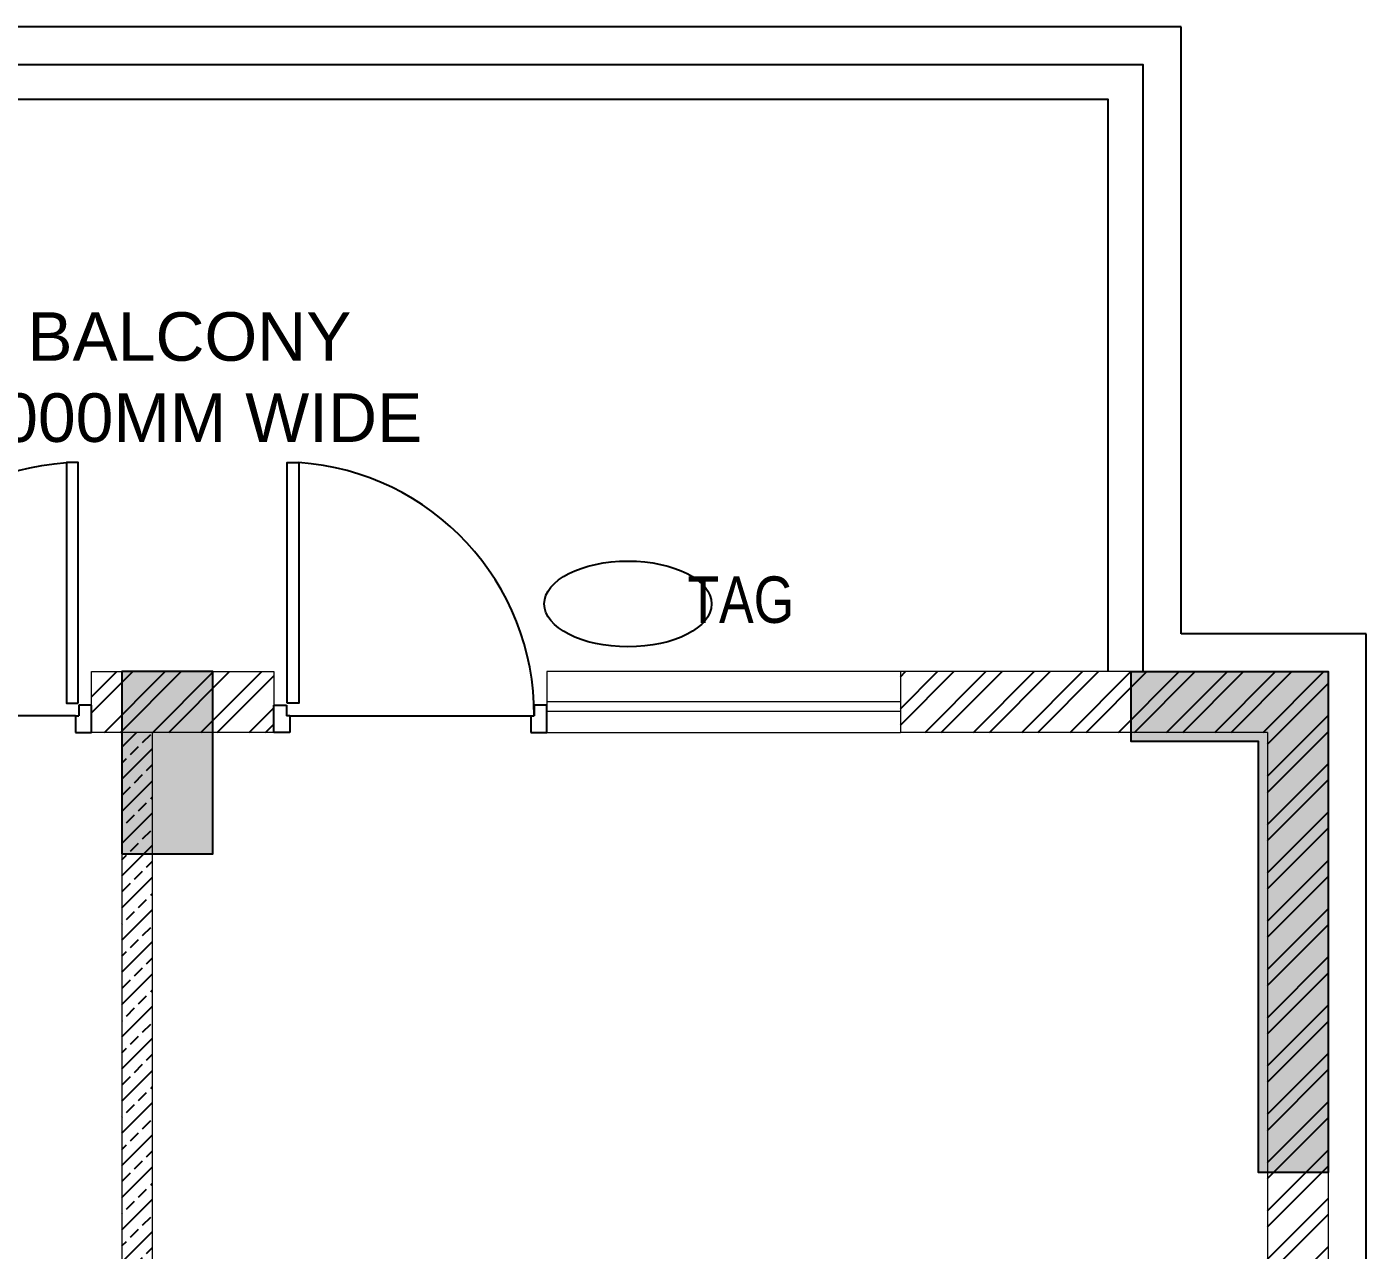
# Model space of a CAD drawing. Header units: millimetres. Extents: x 1255966 to 1543012, y 318612 to 465611.
# Drawn here: x 1426722 to 1431136, y 425152 to 429184 of the extents above; entities that cross this region are included whole.
import ezdxf
from ezdxf.enums import TextEntityAlignment as Align

# ---------------------------------------------------------------- set-up
doc = ezdxf.new("R2010")
doc.units = ezdxf.units.MM
doc.header["$LTSCALE"] = 500
doc.header["$MEASUREMENT"] = 0
doc.linetypes.add('HIDDEN', pattern=[0.375, 0.25, -0.125])
doc.layers.get('Defpoints').update_dxf_attribs({"lineweight": 0})
for name, color, linetype in [('3BHK Tower plans sections n elevations 13716$0$DOOR', 8, 'Continuous'), ('AHC-A-FURNITURE', 2, 'Continuous'), ('TEXT-RM NAME', 6, 'Continuous'), ('TOWER AREA COLUMN.', 6, 'Continuous')]:
    doc.layers.add(name, color=color, linetype=linetype)
doc.layers.add('PROJECTION', color=7, linetype='HIDDEN', true_color=0xff4000)
doc.layers.add('RAILING', color=7, linetype='Continuous', true_color=0xadadad)
for name, color, linetype, lineweight in [('TOWER COL HATCH', 253, 'Continuous', 20), ('Wall', 2, 'Continuous', 15), ('WIN', 144, 'Continuous', 15)]:
    doc.layers.add(name, color=color, linetype=linetype, lineweight=lineweight)
doc.styles.add('3BHK Tower plans sections n elevations 13716$0$SIMPLEX', font='simplex.shx', dxfattribs={"width": 0.8, "height": 100})
doc.styles.get("Standard").update_dxf_attribs({"font": 'arial.ttf'})
pattern_1 = [(45, (1157523.66, 675112.7), (-79.549513, 79.549513), []), (45, (1157576.69, 675112.7), (-79.549513, 79.549513), [])]

# ---------------------------------------------------------------- blocks, each defined once
blk = doc.blocks.new('3BHK Tower plans sections n elevations 13716$0$DOOR 900')
at = {"layer": '3BHK Tower plans sections n elevations 13716$0$DOOR', "ltscale": 100}
for p, q in [((0, 15), (93, 15)), ((0, -40), (0, 15)), ((93, 15), (93, -28)), ((55.8, -40), (0, -40)), ((93, -28), (55.8, -28)), ((55.8, -40), (55.8, -28)), ((55.8, -40), (55.8, -860)), ((55.8, -860), (0, -860)), ((0, -860), (0, -915)), ((55.8, -860), (55.8, -872)), ((93, -872), (55.8, -872)), ((93, -915), (93, -872)), ((0, -915), (93, -915))]:
    blk.add_line(p, q, dxfattribs=at)
blk.add_lwpolyline([(99.6, -30.4), (918.5, -30.4), (918.5, -70.4), (99.6, -70.4)], close=True, dxfattribs=at)
blk.add_arc((60.5, -12), 860, 269.6845, 356.1038, dxfattribs=at)
at = {"layer": 'Defpoints', "ltscale": 100, "style": '3BHK Tower plans sections n elevations 13716$0$SIMPLEX', "width": 0.8}
blk.add_attdef('D900', (280.9, -181.3), '', height=100, dxfattribs=at)

msp = doc.modelspace()

# ---------------------------------------------------------------- hatches: boundary and pattern name
at = {"layer": 'AHC-A-FURNITURE', "ltscale": 50, "true_color": 0x5b5b5b}
h = msp.add_hatch(dxfattribs=at)
h.set_pattern_fill('ANSI32', color=251, scale=300)
h.set_pattern_definition(pattern_1)
h.paths.add_polyline_path([(1426935.6, 426948.7), (1426935.6, 427058.7), (1427535.6, 427058.7), (1427535.6, 426858.7), (1426935.6, 426858.7)])
h = msp.add_hatch(dxfattribs=at)
h.set_pattern_fill('ANSI32', color=251, scale=300)
h.set_pattern_definition(pattern_1)
h.paths.add_polyline_path([(1430810.6, 426858.7), (1429600.6, 426858.7), (1429600.6, 427058.7), (1431010.6, 427058.7), (1431010.6, 422626.2), (1430810.6, 422626.2)])
h = msp.add_hatch(dxfattribs=at)
h.set_pattern_fill('ANSI33', color=251, scale=300)
h.set_pattern_definition([(45, (1157523.66, 675112.694), (-53.033009, 53.033009), []), (45, (1157576.69, 675112.694), (-53.033009, 53.033009), [37.5, -18.75])])
h.paths.add_polyline_path([(1427035.6, 426858.7), (1427135.6, 426858.7), (1427135.6, 423058.7), (1427050.6, 423058.7), (1427035.6, 423058.7), (1427035.6, 423108.7), (1426935.6, 423108.7), (1426935.6, 423208.7), (1427035.6, 423208.7)])
at = {"layer": 'TOWER COL HATCH'}
h = msp.add_hatch(color=253, dxfattribs=at)
h.dxf.hatch_style = 1
h.paths.add_polyline_path([(1427035.6, 426458.7), (1427335.6, 426458.7), (1427335.6, 427058.7), (1427035.6, 427058.7)])
h = msp.add_hatch(color=253, dxfattribs=at)
h.dxf.hatch_style = 1
h.paths.add_polyline_path([(1430360.6, 427058.7), (1431010.6, 427058.7), (1431010.6, 425408.7), (1430780.6, 425408.7), (1430780.6, 426828.7), (1430360.6, 426828.7)])

# ---------------------------------------------------------------- linework, layer by layer
at = {"linetype": 'Continuous'}
msp.add_ellipse((1428702.9, 427281.8), major_axis=(-275.7, 0), ratio=0.512885, dxfattribs=at)
at = {"layer": 'PROJECTION', "linetype": 'ByBlock', "ltscale": 50}
for p, q in [((1430525.6, 429183.7), (1423975.6, 429183.7)), ((1430525.6, 427183.7), (1430525.6, 429183.7)), ((1431135.6, 427183.7), (1430525.6, 427183.7)), ((1431135.6, 421183.7), (1431135.6, 427183.7))]:
    msp.add_line(p, q, dxfattribs=at)
at = {"layer": 'RAILING', "color": 36, "true_color": 0x7f4010}
for points in [[(1430400.6, 427058.7), (1430400.6, 429058.7), (1424100.6, 429058.7), (1424100.6, 427058.7)], [(1430285.6, 427058.7), (1430285.6, 428943.7), (1424215.6, 428943.7), (1424215.6, 427058.7)]]:
    msp.add_lwpolyline(points, dxfattribs=at)
at = {"layer": 'TOWER AREA COLUMN.'}
msp.add_lwpolyline([(1427035.6, 426458.7), (1427335.6, 426458.7), (1427335.6, 427058.7), (1427035.6, 427058.7)], close=True, dxfattribs=at)
msp.add_lwpolyline([(1430360.6, 427058.7), (1431010.6, 427058.7), (1431010.6, 425408.7), (1430780.6, 425408.7), (1430780.6, 426828.7), (1430360.6, 426828.7), (1430360.6, 427058.7)], dxfattribs=at)
at = {"layer": 'Wall'}
for p, q in [((1426935.6, 427058.7), (1427535.6, 427058.7)), ((1426935.6, 426858.7), (1426935.6, 427058.7)), ((1427535.6, 427058.7), (1427535.6, 426858.7)), ((1429600.6, 427058.7), (1429600.6, 426858.7)), ((1431010.6, 427058.7), (1429600.6, 427058.7)), ((1431010.6, 427058.7), (1431010.6, 422626.2)), ((1427535.6, 426858.7), (1426935.6, 426858.7)), ((1427035.6, 426858.7), (1427035.6, 423208.7)), ((1427135.6, 426858.7), (1427135.6, 423058.7)), ((1430810.6, 426858.7), (1429600.6, 426858.7)), ((1430810.6, 426858.7), (1430810.6, 422626.2))]:
    msp.add_line(p, q, dxfattribs=at)
at = {"layer": 'WIN'}
for p, q in [((1429600.6, 427058.7), (1428435.6, 427058.7)), ((1428435.6, 427058.7), (1428435.6, 426858.7)), ((1428435.6, 426978.2), (1428435.6, 426948.2)), ((1429600.6, 426958.7), (1428435.6, 426958.7)), ((1428435.6, 426928.7), (1429600.6, 426928.7)), ((1428435.6, 426858.7), (1429600.6, 426858.7))]:
    msp.add_line(p, q, dxfattribs=at)

# ---------------------------------------------------------------- block references
at = {"layer": '3BHK Tower plans sections n elevations 13716$0$DOOR', "extrusion": (0, 0, -1)}
for p, xscale, yscale, zscale, rotation in [((-1426921.1, 426858.7), 0.967741935483871, 0.967741935483871, -0.967741935483871, 90.00000000000001), ((-1427550.2, 426858.7), -0.9677419354838852, 0.9677419354838852, -0.9677419354838852, 270)]:
    msp.add_blockref('3BHK Tower plans sections n elevations 13716$0$DOOR 900', p, dxfattribs=dict(at, xscale=xscale, yscale=yscale, zscale=zscale, rotation=rotation))

# ---------------------------------------------------------------- texts
at = {"width": 0.8}
msp.add_attdef('TAG', text='', height=153.1, dxfattribs=at).set_placement((1429074.5, 427295.9), align=Align.MIDDLE_CENTER)
at = {"layer": 'TEXT-RM NAME'}
for s, p in [('BALCONY', (1426723.7, 428083.1)), ('2000MM WIDE', (1426510.2, 427815.8))]:
    msp.add_text(s, height=160, rotation=360, dxfattribs=at).set_placement(p)

doc.saveas('drawing.dxf')
